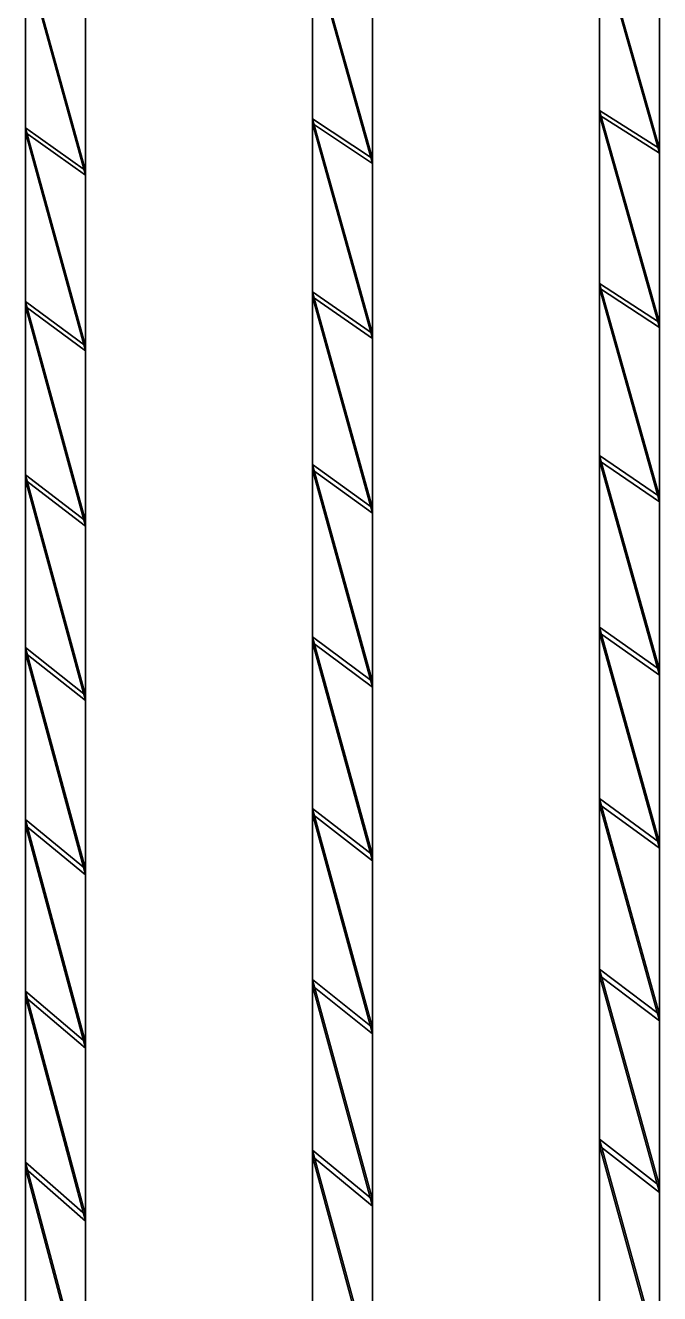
# Model space of a CAD drawing. Header units: inches. Extents: x -754 to 754, y 2181 to 6840.
# Drawn here: x -647 to -367, y 4512 to 5072 of the extents above; entities that cross this region are included whole.
import ezdxf

# ---------------------------------------------------------------- set-up
doc = ezdxf.new("R2010")
doc.units = ezdxf.units.IN
doc.header["$LTSCALE"] = 12.361043
doc.header["$MEASUREMENT"] = 0
for name, color, linetype in [('146', 7, 'CONTINUOUS'), ('149', 7, 'CONTINUOUS'), ('151', 7, 'CONTINUOUS'), ('179', 7, 'CONTINUOUS'), ('181', 7, 'CONTINUOUS'), ('182', 7, 'CONTINUOUS'), ('194', 7, 'CONTINUOUS'), ('197', 7, 'CONTINUOUS'), ('199', 7, 'CONTINUOUS'), ('48', 7, 'CONTINUOUS'), ('51', 7, 'CONTINUOUS'), ('56', 7, 'CONTINUOUS')]:
    doc.layers.add(name, color=color, linetype=linetype)

msp = doc.modelspace()

# ---------------------------------------------------------------- linework, layer by layer
at = {"layer": '146', "color": 7, "linetype": 'CONTINUOUS', "true_color": 0xa89b88}
for points in [[(-393.59, 5108.33, 45607.61), (-393.59, 5031.82, 45591.89), (-367.01, 5015.15, 45588.34), (-393.59, 5108.33, 45607.61)], [(-393.59, 5108.33, 45607.61), (-367.01, 5015.15, 45588.34), (-367.01, 5092.34, 45604.41), (-393.59, 5108.33, 45607.61)], [(-393.59, 5031.82, 45591.89), (-393.59, 4955.51, 45575.23), (-367.01, 4938.16, 45571.31), (-393.59, 5031.82, 45591.89)], [(-393.59, 5031.82, 45591.89), (-367.01, 4938.16, 45571.31), (-367.01, 5015.15, 45588.34), (-393.59, 5031.82, 45591.89)], [(-393.59, 4955.51, 45575.23), (-393.59, 4879.41, 45557.63), (-367.01, 4861.38, 45553.32), (-393.59, 4955.51, 45575.23)], [(-393.59, 4955.51, 45575.23), (-367.01, 4861.38, 45553.32), (-367.01, 4938.16, 45571.31), (-393.59, 4955.51, 45575.23)], [(-393.59, 4879.41, 45557.63), (-393.59, 4803.51, 45539.1), (-367.01, 4784.81, 45534.38), (-393.59, 4879.41, 45557.63)], [(-393.59, 4879.41, 45557.63), (-367.01, 4784.81, 45534.38), (-367.01, 4861.38, 45553.32), (-393.59, 4879.41, 45557.63)], [(-393.59, 4803.51, 45539.1), (-393.59, 4727.82, 45519.63), (-367.01, 4708.47, 45514.49), (-393.59, 4803.51, 45539.1)], [(-393.59, 4803.51, 45539.1), (-367.01, 4708.47, 45514.49), (-367.01, 4784.81, 45534.38), (-393.59, 4803.51, 45539.1)], [(-393.59, 4727.82, 45519.63), (-393.59, 4652.39, 45499.23), (-367.01, 4632.38, 45493.65), (-393.59, 4727.82, 45519.63)], [(-393.59, 4727.82, 45519.63), (-367.01, 4632.38, 45493.65), (-367.01, 4708.47, 45514.49), (-393.59, 4727.82, 45519.63)], [(-393.59, 4652.39, 45499.23), (-393.59, 4577.23, 45477.92), (-367.01, 4556.57, 45471.88), (-393.59, 4652.39, 45499.23)], [(-393.59, 4652.39, 45499.23), (-367.01, 4556.57, 45471.88), (-367.01, 4632.38, 45493.65), (-393.59, 4652.39, 45499.23)], [(-393.59, 4577.23, 45477.92), (-393.59, 4502.33, 45455.68), (-367.01, 4481.04, 45449.17), (-393.59, 4577.23, 45477.92)], [(-393.59, 4577.23, 45477.92), (-367.01, 4481.04, 45449.17), (-367.01, 4556.57, 45471.88), (-393.59, 4577.23, 45477.92)]]:
    msp.add_3dface(points, dxfattribs=at)
at = {"layer": '149', "color": 7, "linetype": 'CONTINUOUS', "true_color": 0xa89b88}
for points in [[(-393.6, 5110.28, 45597.81), (-393.6, 5033.89, 45582.11), (-393.59, 5108.33, 45607.61), (-393.6, 5110.28, 45597.81)], [(-393.59, 5108.33, 45607.61), (-393.6, 5033.89, 45582.11), (-393.59, 5031.82, 45591.89), (-393.59, 5108.33, 45607.61)], [(-393.6, 5033.89, 45582.11), (-393.6, 4957.7, 45565.48), (-393.59, 5031.82, 45591.89), (-393.6, 5033.89, 45582.11)], [(-393.59, 5031.82, 45591.89), (-393.6, 4957.7, 45565.48), (-393.59, 4955.51, 45575.23), (-393.59, 5031.82, 45591.89)], [(-393.6, 4957.7, 45565.48), (-393.6, 4881.73, 45547.92), (-393.59, 4955.51, 45575.23), (-393.6, 4957.7, 45565.48)], [(-393.59, 4955.51, 45575.23), (-393.6, 4881.73, 45547.92), (-393.59, 4879.41, 45557.63), (-393.59, 4955.51, 45575.23)], [(-393.6, 4881.73, 45547.92), (-393.6, 4805.97, 45529.42), (-393.59, 4879.41, 45557.63), (-393.6, 4881.73, 45547.92)], [(-393.59, 4879.41, 45557.63), (-393.6, 4805.97, 45529.42), (-393.59, 4803.51, 45539.1), (-393.59, 4879.41, 45557.63)], [(-393.6, 4805.97, 45529.42), (-393.6, 4730.44, 45509.99), (-393.59, 4803.51, 45539.1), (-393.6, 4805.97, 45529.42)], [(-393.59, 4803.51, 45539.1), (-393.6, 4730.44, 45509.99), (-393.59, 4727.82, 45519.63), (-393.59, 4803.51, 45539.1)], [(-393.6, 4730.44, 45509.99), (-393.6, 4655.16, 45489.64), (-393.59, 4727.82, 45519.63), (-393.6, 4730.44, 45509.99)], [(-393.59, 4727.82, 45519.63), (-393.6, 4655.16, 45489.64), (-393.59, 4652.39, 45499.23), (-393.59, 4727.82, 45519.63)], [(-393.6, 4655.16, 45489.64), (-393.6, 4580.14, 45468.37), (-393.59, 4652.39, 45499.23), (-393.6, 4655.16, 45489.64)], [(-393.59, 4652.39, 45499.23), (-393.6, 4580.14, 45468.37), (-393.59, 4577.23, 45477.92), (-393.59, 4652.39, 45499.23)], [(-393.6, 4580.14, 45468.37), (-393.6, 4505.38, 45446.17), (-393.59, 4577.23, 45477.92), (-393.6, 4580.14, 45468.37)], [(-393.59, 4577.23, 45477.92), (-393.6, 4505.38, 45446.17), (-393.59, 4502.33, 45455.68), (-393.59, 4577.23, 45477.92)]]:
    msp.add_3dface(points, dxfattribs=at)
at = {"layer": '151', "color": 7, "linetype": 'CONTINUOUS', "true_color": 0xa89b88}
for points in [[(-367, 5017.23, 45578.56), (-367, 5094.31, 45594.61), (-367.01, 5015.15, 45588.34), (-367, 5017.23, 45578.56)], [(-367.01, 5015.15, 45588.34), (-367, 5094.31, 45594.61), (-367.01, 5092.34, 45604.41), (-367.01, 5015.15, 45588.34)], [(-367, 4940.37, 45561.56), (-367, 5017.23, 45578.56), (-367.01, 4938.16, 45571.31), (-367, 4940.37, 45561.56)], [(-367.01, 4938.16, 45571.31), (-367, 5017.23, 45578.56), (-367.01, 5015.15, 45588.34), (-367.01, 4938.16, 45571.31)], [(-367, 4863.71, 45543.61), (-367, 4940.37, 45561.56), (-367.01, 4861.38, 45553.32), (-367, 4863.71, 45543.61)], [(-367.01, 4861.38, 45553.32), (-367, 4940.37, 45561.56), (-367.01, 4938.16, 45571.31), (-367.01, 4861.38, 45553.32)], [(-367, 4787.29, 45524.71), (-367, 4863.71, 45543.61), (-367.01, 4784.81, 45534.38), (-367, 4787.29, 45524.71)], [(-367.01, 4784.81, 45534.38), (-367, 4863.71, 45543.61), (-367.01, 4861.38, 45553.32), (-367.01, 4784.81, 45534.38)], [(-367, 4711.11, 45504.86), (-367, 4787.29, 45524.71), (-367.01, 4784.81, 45534.38), (-367, 4711.11, 45504.86)], [(-367.01, 4708.47, 45514.49), (-367, 4711.11, 45504.86), (-367.01, 4784.81, 45534.38), (-367.01, 4708.47, 45514.49)], [(-367, 4635.17, 45484.07), (-367, 4711.11, 45504.86), (-367.01, 4708.47, 45514.49), (-367, 4635.17, 45484.07)], [(-367.01, 4632.38, 45493.65), (-367, 4635.17, 45484.07), (-367.01, 4708.47, 45514.49), (-367.01, 4632.38, 45493.65)], [(-367, 4559.51, 45462.34), (-367, 4635.17, 45484.07), (-367.01, 4632.38, 45493.65), (-367, 4559.51, 45462.34)], [(-367.01, 4556.57, 45471.88), (-367, 4559.51, 45462.34), (-367.01, 4632.38, 45493.65), (-367.01, 4556.57, 45471.88)], [(-367, 4484.11, 45439.68), (-367, 4559.51, 45462.34), (-367.01, 4556.57, 45471.88), (-367, 4484.11, 45439.68)], [(-367.01, 4481.04, 45449.17), (-367, 4484.11, 45439.68), (-367.01, 4556.57, 45471.88), (-367.01, 4481.04, 45449.17)]]:
    msp.add_3dface(points, dxfattribs=at)
at = {"layer": '179', "color": 7, "linetype": 'CONTINUOUS', "true_color": 0xa89b88}
for points in [[(-493.71, 5010.62, 45587.36), (-493.71, 5088.06, 45603.54), (-520.29, 5104.98, 45606.95), (-493.71, 5010.62, 45587.36)], [(-493.71, 5010.62, 45587.36), (-520.29, 5104.98, 45606.95), (-520.29, 5028.27, 45591.14), (-493.71, 5010.62, 45587.36)], [(-493.71, 4933.37, 45570.21), (-493.71, 5010.62, 45587.36), (-520.29, 5028.27, 45591.14), (-493.71, 4933.37, 45570.21)], [(-493.71, 4933.37, 45570.21), (-520.29, 5028.27, 45591.14), (-520.29, 4951.75, 45574.38), (-493.71, 4933.37, 45570.21)], [(-493.71, 4856.34, 45552.1), (-493.71, 4933.37, 45570.21), (-520.29, 4951.75, 45574.38), (-493.71, 4856.34, 45552.1)], [(-493.71, 4856.34, 45552.1), (-520.29, 4951.75, 45574.38), (-520.29, 4875.43, 45556.69), (-493.71, 4856.34, 45552.1)], [(-493.71, 4779.54, 45533.04), (-493.71, 4856.34, 45552.1), (-520.29, 4875.43, 45556.69), (-493.71, 4779.54, 45533.04)], [(-493.71, 4779.54, 45533.04), (-520.29, 4875.43, 45556.69), (-520.29, 4799.33, 45538.05), (-493.71, 4779.54, 45533.04)], [(-493.71, 4702.98, 45513.02), (-493.71, 4779.54, 45533.04), (-520.29, 4799.33, 45538.05), (-493.71, 4702.98, 45513.02)], [(-493.71, 4702.98, 45513.02), (-520.29, 4799.33, 45538.05), (-520.29, 4723.47, 45518.48), (-493.71, 4702.98, 45513.02)], [(-493.71, 4626.67, 45492.05), (-493.71, 4702.98, 45513.02), (-520.29, 4723.47, 45518.48), (-493.71, 4626.67, 45492.05)], [(-493.71, 4626.67, 45492.05), (-520.29, 4723.47, 45518.48), (-520.29, 4647.85, 45497.98), (-493.71, 4626.67, 45492.05)], [(-493.72, 4550.64, 45470.14), (-493.71, 4626.67, 45492.05), (-520.29, 4647.85, 45497.98), (-493.72, 4550.64, 45470.14)], [(-493.72, 4550.64, 45470.14), (-520.29, 4647.85, 45497.98), (-520.28, 4572.51, 45476.55), (-493.72, 4550.64, 45470.14)], [(-493.72, 4474.9, 45447.29), (-493.72, 4550.64, 45470.14), (-520.28, 4572.51, 45476.55), (-493.72, 4474.9, 45447.29)], [(-493.72, 4474.9, 45447.29), (-520.28, 4572.51, 45476.55), (-520.28, 4497.44, 45454.2), (-493.72, 4474.9, 45447.29)]]:
    msp.add_3dface(points, dxfattribs=at)
at = {"layer": '181', "color": 7, "linetype": 'CONTINUOUS', "true_color": 0xa89b88}
for points in [[(-493.7, 5012.71, 45577.59), (-493.7, 5090.03, 45593.74), (-493.71, 5010.62, 45587.36), (-493.7, 5012.71, 45577.59)], [(-493.71, 5010.62, 45587.36), (-493.7, 5090.03, 45593.74), (-493.71, 5088.06, 45603.54), (-493.71, 5010.62, 45587.36)], [(-493.7, 4935.61, 45560.48), (-493.7, 5012.71, 45577.59), (-493.71, 4933.37, 45570.21), (-493.7, 4935.61, 45560.48)], [(-493.71, 4933.37, 45570.21), (-493.7, 5012.71, 45577.59), (-493.71, 5010.62, 45587.36), (-493.71, 4933.37, 45570.21)], [(-493.7, 4858.72, 45542.4), (-493.7, 4935.61, 45560.48), (-493.71, 4933.37, 45570.21), (-493.7, 4858.72, 45542.4)], [(-493.71, 4856.34, 45552.1), (-493.7, 4858.72, 45542.4), (-493.71, 4933.37, 45570.21), (-493.71, 4856.34, 45552.1)], [(-493.7, 4782.06, 45523.38), (-493.7, 4858.72, 45542.4), (-493.71, 4856.34, 45552.1), (-493.7, 4782.06, 45523.38)], [(-493.71, 4779.54, 45533.04), (-493.7, 4782.06, 45523.38), (-493.71, 4856.34, 45552.1), (-493.71, 4779.54, 45533.04)], [(-493.7, 4705.65, 45503.4), (-493.7, 4782.06, 45523.38), (-493.71, 4779.54, 45533.04), (-493.7, 4705.65, 45503.4)], [(-493.71, 4702.98, 45513.02), (-493.7, 4705.65, 45503.4), (-493.71, 4779.54, 45533.04), (-493.71, 4702.98, 45513.02)], [(-493.7, 4629.48, 45482.47), (-493.7, 4705.65, 45503.4), (-493.71, 4702.98, 45513.02), (-493.7, 4629.48, 45482.47)], [(-493.71, 4626.67, 45492.05), (-493.7, 4629.48, 45482.47), (-493.71, 4702.98, 45513.02), (-493.71, 4626.67, 45492.05)], [(-493.7, 4553.59, 45460.6), (-493.7, 4629.48, 45482.47), (-493.71, 4626.67, 45492.05), (-493.7, 4553.59, 45460.6)], [(-493.72, 4550.64, 45470.14), (-493.7, 4553.59, 45460.6), (-493.71, 4626.67, 45492.05), (-493.72, 4550.64, 45470.14)], [(-493.7, 4477.97, 45437.78), (-493.7, 4553.59, 45460.6), (-493.72, 4550.64, 45470.14), (-493.7, 4477.97, 45437.78)], [(-493.72, 4474.9, 45447.29), (-493.7, 4477.97, 45437.78), (-493.72, 4550.64, 45470.14), (-493.72, 4474.9, 45447.29)]]:
    msp.add_3dface(points, dxfattribs=at)
at = {"layer": '182', "color": 7, "linetype": 'CONTINUOUS', "true_color": 0xa89b88}
for points in [[(-520.3, 5106.91, 45597.14), (-520.3, 5030.32, 45581.35), (-520.29, 5028.27, 45591.14), (-520.3, 5106.91, 45597.14)], [(-520.29, 5104.98, 45606.95), (-520.3, 5106.91, 45597.14), (-520.29, 5028.27, 45591.14), (-520.29, 5104.98, 45606.95)], [(-520.3, 5030.32, 45581.35), (-520.3, 4953.92, 45564.63), (-520.29, 4951.75, 45574.38), (-520.3, 5030.32, 45581.35)], [(-520.29, 5028.27, 45591.14), (-520.3, 5030.32, 45581.35), (-520.29, 4951.75, 45574.38), (-520.29, 5028.27, 45591.14)], [(-520.3, 4953.92, 45564.63), (-520.3, 4877.74, 45546.97), (-520.29, 4875.43, 45556.69), (-520.3, 4953.92, 45564.63)], [(-520.29, 4951.75, 45574.38), (-520.3, 4953.92, 45564.63), (-520.29, 4875.43, 45556.69), (-520.29, 4951.75, 45574.38)], [(-520.3, 4877.74, 45546.97), (-520.3, 4801.78, 45528.37), (-520.29, 4875.43, 45556.69), (-520.3, 4877.74, 45546.97)], [(-520.29, 4875.43, 45556.69), (-520.3, 4801.78, 45528.37), (-520.29, 4799.33, 45538.05), (-520.29, 4875.43, 45556.69)], [(-520.3, 4801.78, 45528.37), (-520.3, 4726.06, 45508.84), (-520.29, 4799.33, 45538.05), (-520.3, 4801.78, 45528.37)], [(-520.29, 4799.33, 45538.05), (-520.3, 4726.06, 45508.84), (-520.29, 4723.47, 45518.48), (-520.29, 4799.33, 45538.05)], [(-520.3, 4726.06, 45508.84), (-520.3, 4650.58, 45488.37), (-520.29, 4723.47, 45518.48), (-520.3, 4726.06, 45508.84)], [(-520.29, 4723.47, 45518.48), (-520.3, 4650.58, 45488.37), (-520.29, 4647.85, 45497.98), (-520.29, 4723.47, 45518.48)], [(-520.3, 4650.58, 45488.37), (-520.3, 4575.37, 45466.98), (-520.29, 4647.85, 45497.98), (-520.3, 4650.58, 45488.37)], [(-520.29, 4647.85, 45497.98), (-520.3, 4575.37, 45466.98), (-520.28, 4572.51, 45476.55), (-520.29, 4647.85, 45497.98)], [(-520.3, 4575.37, 45466.98), (-520.3, 4500.43, 45444.67), (-520.28, 4572.51, 45476.55), (-520.3, 4575.37, 45466.98)], [(-520.28, 4572.51, 45476.55), (-520.3, 4500.43, 45444.67), (-520.28, 4497.44, 45454.2), (-520.28, 4572.51, 45476.55)]]:
    msp.add_3dface(points, dxfattribs=at)
at = {"layer": '194', "color": 7, "linetype": 'CONTINUOUS', "true_color": 0xa89b88}
for points in [[(-646.99, 5101.12, 45606.17), (-646.99, 5024.17, 45590.26), (-620.41, 5005.42, 45586.24), (-646.99, 5101.12, 45606.17)], [(-646.99, 5101.12, 45606.17), (-620.41, 5005.42, 45586.24), (-620.41, 5083.15, 45602.54), (-646.99, 5101.12, 45606.17)], [(-646.99, 5024.17, 45590.26), (-646.99, 4947.43, 45573.41), (-620.41, 4927.91, 45568.96), (-646.99, 5024.17, 45590.26)], [(-646.99, 5024.17, 45590.26), (-620.41, 4927.91, 45568.96), (-620.41, 5005.42, 45586.24), (-646.99, 5024.17, 45590.26)], [(-646.99, 4947.43, 45573.41), (-646.99, 4870.91, 45555.61), (-620.41, 4850.64, 45550.73), (-646.99, 4947.43, 45573.41)], [(-646.99, 4947.43, 45573.41), (-620.41, 4850.64, 45550.73), (-620.41, 4927.91, 45568.96), (-646.99, 4947.43, 45573.41)], [(-646.99, 4870.91, 45555.61), (-646.99, 4794.63, 45536.87), (-620.41, 4773.61, 45531.53), (-646.99, 4870.91, 45555.61)], [(-646.99, 4870.91, 45555.61), (-620.41, 4773.61, 45531.53), (-620.41, 4850.64, 45550.73), (-646.99, 4870.91, 45555.61)], [(-646.99, 4794.63, 45536.87), (-646.99, 4718.58, 45517.19), (-620.41, 4696.81, 45511.37), (-646.99, 4794.63, 45536.87)], [(-646.99, 4794.63, 45536.87), (-620.41, 4696.81, 45511.37), (-620.41, 4773.61, 45531.53), (-646.99, 4794.63, 45536.87)], [(-646.99, 4718.58, 45517.19), (-646.98, 4642.76, 45496.57), (-620.42, 4620.26, 45490.25), (-646.99, 4718.58, 45517.19)], [(-646.99, 4718.58, 45517.19), (-620.42, 4620.26, 45490.25), (-620.41, 4696.81, 45511.37), (-646.99, 4718.58, 45517.19)], [(-646.98, 4642.76, 45496.57), (-646.98, 4567.2, 45475.01), (-620.42, 4543.97, 45468.18), (-646.98, 4642.76, 45496.57)], [(-646.98, 4642.76, 45496.57), (-620.42, 4543.97, 45468.18), (-620.42, 4620.26, 45490.25), (-646.98, 4642.76, 45496.57)], [(-646.98, 4567.2, 45475.01), (-646.98, 4491.92, 45452.52), (-620.42, 4467.98, 45445.16), (-646.98, 4567.2, 45475.01)], [(-646.98, 4567.2, 45475.01), (-620.42, 4467.98, 45445.16), (-620.42, 4543.97, 45468.18), (-646.98, 4567.2, 45475.01)]]:
    msp.add_3dface(points, dxfattribs=at)
at = {"layer": '197', "color": 7, "linetype": 'CONTINUOUS', "true_color": 0xa89b88}
for points in [[(-647, 5103.08, 45596.37), (-647, 5026.26, 45580.49), (-646.99, 5101.12, 45606.17), (-647, 5103.08, 45596.37)], [(-646.99, 5101.12, 45606.17), (-647, 5026.26, 45580.49), (-646.99, 5024.17, 45590.26), (-646.99, 5101.12, 45606.17)], [(-647, 5026.26, 45580.49), (-647, 4949.64, 45563.67), (-646.99, 5024.17, 45590.26), (-647, 5026.26, 45580.49)], [(-646.99, 5024.17, 45590.26), (-647, 4949.64, 45563.67), (-646.99, 4947.43, 45573.41), (-646.99, 5024.17, 45590.26)], [(-647, 4949.64, 45563.67), (-647, 4873.24, 45545.9), (-646.99, 4947.43, 45573.41), (-647, 4949.64, 45563.67)], [(-646.99, 4947.43, 45573.41), (-647, 4873.24, 45545.9), (-646.99, 4870.91, 45555.61), (-646.99, 4947.43, 45573.41)], [(-647, 4873.24, 45545.9), (-647, 4797.07, 45527.18), (-646.99, 4870.91, 45555.61), (-647, 4873.24, 45545.9)], [(-646.99, 4870.91, 45555.61), (-647, 4797.07, 45527.18), (-646.99, 4794.63, 45536.87), (-646.99, 4870.91, 45555.61)], [(-647, 4797.07, 45527.18), (-647, 4721.13, 45507.53), (-646.99, 4718.58, 45517.19), (-647, 4797.07, 45527.18)], [(-646.99, 4794.63, 45536.87), (-647, 4797.07, 45527.18), (-646.99, 4718.58, 45517.19), (-646.99, 4794.63, 45536.87)], [(-647, 4721.13, 45507.53), (-647, 4645.43, 45486.94), (-646.98, 4642.76, 45496.57), (-647, 4721.13, 45507.53)], [(-646.99, 4718.58, 45517.19), (-647, 4721.13, 45507.53), (-646.98, 4642.76, 45496.57), (-646.99, 4718.58, 45517.19)], [(-647, 4645.43, 45486.94), (-647, 4570, 45465.42), (-646.98, 4642.76, 45496.57), (-647, 4645.43, 45486.94)], [(-646.98, 4642.76, 45496.57), (-647, 4570, 45465.42), (-646.98, 4567.2, 45475.01), (-646.98, 4642.76, 45496.57)], [(-647, 4570, 45465.42), (-647, 4494.84, 45442.96), (-646.98, 4567.2, 45475.01), (-647, 4570, 45465.42)], [(-646.98, 4567.2, 45475.01), (-647, 4494.84, 45442.96), (-646.98, 4491.92, 45452.52), (-646.98, 4567.2, 45475.01)]]:
    msp.add_3dface(points, dxfattribs=at)
at = {"layer": '199', "color": 7, "linetype": 'CONTINUOUS', "true_color": 0xa89b88}
for points in [[(-620.4, 5007.53, 45576.47), (-620.4, 5085.12, 45592.75), (-620.41, 5005.42, 45586.24), (-620.4, 5007.53, 45576.47)], [(-620.41, 5005.42, 45586.24), (-620.4, 5085.12, 45592.75), (-620.41, 5083.15, 45602.54), (-620.41, 5005.42, 45586.24)], [(-620.4, 4930.15, 45559.23), (-620.4, 5007.53, 45576.47), (-620.41, 4927.91, 45568.96), (-620.4, 4930.15, 45559.23)], [(-620.41, 4927.91, 45568.96), (-620.4, 5007.53, 45576.47), (-620.41, 5005.42, 45586.24), (-620.41, 4927.91, 45568.96)], [(-620.4, 4852.99, 45541.02), (-620.4, 4930.15, 45559.23), (-620.41, 4850.64, 45550.73), (-620.4, 4852.99, 45541.02)], [(-620.41, 4850.64, 45550.73), (-620.4, 4930.15, 45559.23), (-620.41, 4927.91, 45568.96), (-620.41, 4850.64, 45550.73)], [(-620.4, 4776.06, 45521.85), (-620.4, 4852.99, 45541.02), (-620.41, 4773.61, 45531.53), (-620.4, 4776.06, 45521.85)], [(-620.41, 4773.61, 45531.53), (-620.4, 4852.99, 45541.02), (-620.41, 4850.64, 45550.73), (-620.41, 4773.61, 45531.53)], [(-620.4, 4699.38, 45501.72), (-620.4, 4776.06, 45521.85), (-620.41, 4696.81, 45511.37), (-620.4, 4699.38, 45501.72)], [(-620.41, 4696.81, 45511.37), (-620.4, 4776.06, 45521.85), (-620.41, 4773.61, 45531.53), (-620.41, 4696.81, 45511.37)], [(-620.4, 4622.95, 45480.63), (-620.4, 4699.38, 45501.72), (-620.42, 4620.26, 45490.25), (-620.4, 4622.95, 45480.63)], [(-620.42, 4620.26, 45490.25), (-620.4, 4699.38, 45501.72), (-620.41, 4696.81, 45511.37), (-620.42, 4620.26, 45490.25)], [(-620.4, 4546.8, 45458.59), (-620.4, 4622.95, 45480.63), (-620.42, 4543.97, 45468.18), (-620.4, 4546.8, 45458.59)], [(-620.42, 4543.97, 45468.18), (-620.4, 4622.95, 45480.63), (-620.42, 4620.26, 45490.25), (-620.42, 4543.97, 45468.18)], [(-620.4, 4470.93, 45435.61), (-620.4, 4546.8, 45458.59), (-620.42, 4467.98, 45445.16), (-620.4, 4470.93, 45435.61)], [(-620.42, 4467.98, 45445.16), (-620.4, 4546.8, 45458.59), (-620.42, 4543.97, 45468.18), (-620.42, 4467.98, 45445.16)]]:
    msp.add_3dface(points, dxfattribs=at)
at = {"layer": '48', "color": 7, "linetype": 'CONTINUOUS', "true_color": 0xa89b88}
for points in [[(-367, 5094.31, 45594.61), (-367, 5017.23, 45578.56), (-393.6, 5110.28, 45597.81), (-367, 5094.31, 45594.61)], [(-393.6, 5110.28, 45597.81), (-367, 5017.23, 45578.56), (-393.6, 5033.89, 45582.11), (-393.6, 5110.28, 45597.81)], [(-367, 5017.23, 45578.56), (-367, 4940.37, 45561.56), (-393.6, 5033.89, 45582.11), (-367, 5017.23, 45578.56)], [(-393.6, 5033.89, 45582.11), (-367, 4940.37, 45561.56), (-393.6, 4957.7, 45565.48), (-393.6, 5033.89, 45582.11)], [(-367, 4940.37, 45561.56), (-367, 4863.71, 45543.61), (-393.6, 4957.7, 45565.48), (-367, 4940.37, 45561.56)], [(-393.6, 4957.7, 45565.48), (-367, 4863.71, 45543.61), (-393.6, 4881.73, 45547.92), (-393.6, 4957.7, 45565.48)], [(-367, 4863.71, 45543.61), (-367, 4787.29, 45524.71), (-393.6, 4881.73, 45547.92), (-367, 4863.71, 45543.61)], [(-393.6, 4881.73, 45547.92), (-367, 4787.29, 45524.71), (-393.6, 4805.97, 45529.42), (-393.6, 4881.73, 45547.92)], [(-367, 4787.29, 45524.71), (-367, 4711.11, 45504.86), (-393.6, 4805.97, 45529.42), (-367, 4787.29, 45524.71)], [(-393.6, 4805.97, 45529.42), (-367, 4711.11, 45504.86), (-393.6, 4730.44, 45509.99), (-393.6, 4805.97, 45529.42)], [(-367, 4711.11, 45504.86), (-367, 4635.17, 45484.07), (-393.6, 4730.44, 45509.99), (-367, 4711.11, 45504.86)], [(-393.6, 4730.44, 45509.99), (-367, 4635.17, 45484.07), (-393.6, 4655.16, 45489.64), (-393.6, 4730.44, 45509.99)], [(-367, 4635.17, 45484.07), (-367, 4559.51, 45462.34), (-393.6, 4655.16, 45489.64), (-367, 4635.17, 45484.07)], [(-393.6, 4655.16, 45489.64), (-367, 4559.51, 45462.34), (-393.6, 4580.14, 45468.37), (-393.6, 4655.16, 45489.64)], [(-367, 4559.51, 45462.34), (-367, 4484.11, 45439.68), (-393.6, 4580.14, 45468.37), (-367, 4559.51, 45462.34)], [(-393.6, 4580.14, 45468.37), (-367, 4484.11, 45439.68), (-393.6, 4505.38, 45446.17), (-393.6, 4580.14, 45468.37)]]:
    msp.add_3dface(points, dxfattribs=at)
at = {"layer": '51', "color": 7, "linetype": 'CONTINUOUS', "true_color": 0xa89b88}
for points in [[(-493.7, 5090.03, 45593.74), (-493.7, 5012.71, 45577.59), (-520.3, 5106.91, 45597.14), (-493.7, 5090.03, 45593.74)], [(-520.3, 5106.91, 45597.14), (-493.7, 5012.71, 45577.59), (-520.3, 5030.32, 45581.35), (-520.3, 5106.91, 45597.14)], [(-493.7, 5012.71, 45577.59), (-493.7, 4935.61, 45560.48), (-520.3, 5030.32, 45581.35), (-493.7, 5012.71, 45577.59)], [(-520.3, 5030.32, 45581.35), (-493.7, 4935.61, 45560.48), (-520.3, 4953.92, 45564.63), (-520.3, 5030.32, 45581.35)], [(-493.7, 4935.61, 45560.48), (-493.7, 4858.72, 45542.4), (-520.3, 4953.92, 45564.63), (-493.7, 4935.61, 45560.48)], [(-520.3, 4953.92, 45564.63), (-493.7, 4858.72, 45542.4), (-520.3, 4877.74, 45546.97), (-520.3, 4953.92, 45564.63)], [(-493.7, 4858.72, 45542.4), (-493.7, 4782.06, 45523.38), (-520.3, 4877.74, 45546.97), (-493.7, 4858.72, 45542.4)], [(-520.3, 4877.74, 45546.97), (-493.7, 4782.06, 45523.38), (-520.3, 4801.78, 45528.37), (-520.3, 4877.74, 45546.97)], [(-493.7, 4782.06, 45523.38), (-493.7, 4705.65, 45503.4), (-520.3, 4801.78, 45528.37), (-493.7, 4782.06, 45523.38)], [(-520.3, 4801.78, 45528.37), (-493.7, 4705.65, 45503.4), (-520.3, 4726.06, 45508.84), (-520.3, 4801.78, 45528.37)], [(-493.7, 4705.65, 45503.4), (-493.7, 4629.48, 45482.47), (-520.3, 4726.06, 45508.84), (-493.7, 4705.65, 45503.4)], [(-520.3, 4726.06, 45508.84), (-493.7, 4629.48, 45482.47), (-520.3, 4650.58, 45488.37), (-520.3, 4726.06, 45508.84)], [(-493.7, 4629.48, 45482.47), (-493.7, 4553.59, 45460.6), (-520.3, 4650.58, 45488.37), (-493.7, 4629.48, 45482.47)], [(-520.3, 4650.58, 45488.37), (-493.7, 4553.59, 45460.6), (-520.3, 4575.37, 45466.98), (-520.3, 4650.58, 45488.37)], [(-493.7, 4553.59, 45460.6), (-493.7, 4477.97, 45437.78), (-520.3, 4575.37, 45466.98), (-493.7, 4553.59, 45460.6)], [(-520.3, 4575.37, 45466.98), (-493.7, 4477.97, 45437.78), (-520.3, 4500.43, 45444.67), (-520.3, 4575.37, 45466.98)]]:
    msp.add_3dface(points, dxfattribs=at)
at = {"layer": '56', "color": 7, "linetype": 'CONTINUOUS', "true_color": 0xa89b88}
for points in [[(-620.4, 5085.12, 45592.75), (-620.4, 5007.53, 45576.47), (-647, 5103.08, 45596.37), (-620.4, 5085.12, 45592.75)], [(-647, 5103.08, 45596.37), (-620.4, 5007.53, 45576.47), (-647, 5026.26, 45580.49), (-647, 5103.08, 45596.37)], [(-620.4, 5007.53, 45576.47), (-620.4, 4930.15, 45559.23), (-647, 5026.26, 45580.49), (-620.4, 5007.53, 45576.47)], [(-647, 5026.26, 45580.49), (-620.4, 4930.15, 45559.23), (-647, 4949.64, 45563.67), (-647, 5026.26, 45580.49)], [(-620.4, 4930.15, 45559.23), (-620.4, 4852.99, 45541.02), (-647, 4949.64, 45563.67), (-620.4, 4930.15, 45559.23)], [(-647, 4949.64, 45563.67), (-620.4, 4852.99, 45541.02), (-647, 4873.24, 45545.9), (-647, 4949.64, 45563.67)], [(-620.4, 4852.99, 45541.02), (-620.4, 4776.06, 45521.85), (-647, 4873.24, 45545.9), (-620.4, 4852.99, 45541.02)], [(-647, 4873.24, 45545.9), (-620.4, 4776.06, 45521.85), (-647, 4797.07, 45527.18), (-647, 4873.24, 45545.9)], [(-620.4, 4776.06, 45521.85), (-620.4, 4699.38, 45501.72), (-647, 4797.07, 45527.18), (-620.4, 4776.06, 45521.85)], [(-647, 4797.07, 45527.18), (-620.4, 4699.38, 45501.72), (-647, 4721.13, 45507.53), (-647, 4797.07, 45527.18)], [(-620.4, 4699.38, 45501.72), (-620.4, 4622.95, 45480.63), (-647, 4721.13, 45507.53), (-620.4, 4699.38, 45501.72)], [(-647, 4721.13, 45507.53), (-620.4, 4622.95, 45480.63), (-647, 4645.43, 45486.94), (-647, 4721.13, 45507.53)], [(-620.4, 4622.95, 45480.63), (-620.4, 4546.8, 45458.59), (-647, 4645.43, 45486.94), (-620.4, 4622.95, 45480.63)], [(-647, 4645.43, 45486.94), (-620.4, 4546.8, 45458.59), (-647, 4570, 45465.42), (-647, 4645.43, 45486.94)], [(-620.4, 4546.8, 45458.59), (-620.4, 4470.93, 45435.61), (-647, 4570, 45465.42), (-620.4, 4546.8, 45458.59)], [(-647, 4570, 45465.42), (-620.4, 4470.93, 45435.61), (-647, 4494.84, 45442.96), (-647, 4570, 45465.42)]]:
    msp.add_3dface(points, dxfattribs=at)

doc.saveas('drawing.dxf')
